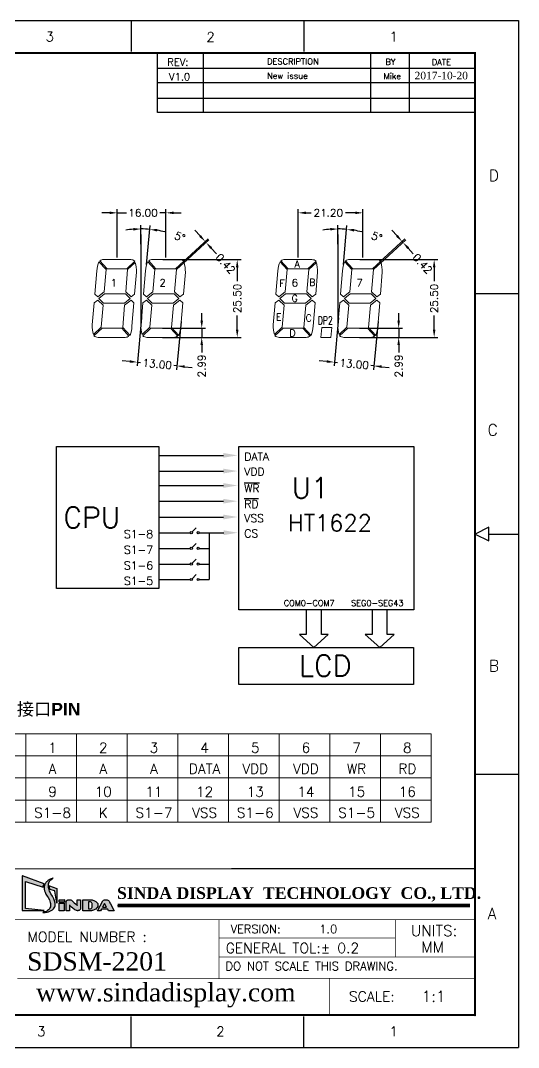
# Model space of a CAD drawing. Header units: millimetres. Extents: x 58 to 1456, y 954 to 1341.
# Drawn here: x 370.6 to 533.8, y 978.7 to 1315.3 of the extents above; entities that cross this region are included whole.
import ezdxf
from ezdxf.enums import TextEntityAlignment as Align

# ---------------------------------------------------------------- set-up
doc = ezdxf.new("R2010")
doc.units = ezdxf.units.MM
for name, color, linetype in [('BL', 2, 'Continuous'), ('D', 4, 'Continuous'), ('SPEC', 2, 'Continuous'), ('图层1', 1, 'Continuous')]:
    doc.layers.add(name, color=color, linetype=linetype)
doc.layers.add('DIM', color=3, linetype='Continuous', lineweight=9)
doc.styles.add('ROMANS', font='romans.shx', dxfattribs={"width": 0.8, "height": 1.388462})
doc.styles.get("Standard").update_dxf_attribs({"font": 'romans.shx'})
doc.styles.add('样式 1', font='swissb.ttf')
doc.styles.add('样式 3', font='swissek.ttf')
doc.dimstyles.new('ISO-25', dxfattribs={"dimtxt": 2.5, "dimasz": 2.5, "dimexe": 1.25, "dimexo": 0.625, "dimtad": 0, "dimzin": 1, "dimdsep": 46, "dimtxsty": 'Standard', "dimcen": 2.5, "dimadec": 0, "dimazin": 0, "dimtfac": 1, "dimtmove": 0, "dimatfit": 3, "dimfxl": 0, "dimarcsym": 0})

# ---------------------------------------------------------------- blocks, each defined once
blk = doc.blocks.new('log')
at = {"linetype": 'ByBlock'}
h = blk.add_hatch(color=150, dxfattribs=at)
h.paths.add_polyline_path([(836.91, 309.74), (836.91, 310.01), (836.99, 310.26), (837.06, 310.46), (837.13, 310.61), (831.48, 312.73), (831.37, 312.78), (831.37, 312.67), (831.37, 303.56), (833.18, 303.56), (837.2, 303.62), (832.26, 304.15), (832.26, 311.26)])
h.paths.add_polyline_path([(838.6, 310.08), (838.52, 310.12), (838.53, 310.05), (838.64, 309.18), (839.94, 308.78), (839.95, 308.72), (840.55, 305.49), (840.55, 309.4)])
blk.add_hatch(color=12, dxfattribs=at).paths.add_polyline_path([(838.84, 305.42), (838.85, 305.1), (838.85, 304.8), (838.8, 304.57), (838.7, 304.31), (838.56, 304.06), (838.34, 303.8), (838.06, 303.56), (837.83, 303.43), (837.66, 303.35), (837.47, 303.27), (837.29, 303.21), (837.09, 303.16), (836.92, 303.12), (836.77, 303.07), (836.87, 303.03), (837.14, 303.03), (837.28, 303.05), (837.44, 303.07), (837.7, 303.11), (837.99, 303.17), (838.34, 303.25), (838.7, 303.4), (839.03, 303.57), (839.34, 303.77), (839.59, 303.99), (839.84, 304.32), (839.94, 304.53), (840.03, 304.78), (840.08, 305.04), (840.08, 305.26), (840.06, 305.52), (840.02, 305.8), (839.93, 306.12), (839.84, 306.39), (839.72, 306.7), (839.55, 307.03), (839.38, 307.34), (839.17, 307.68), (838.96, 308.02), (838.77, 308.4), (838.6, 308.74), (838.47, 309.09), (838.37, 309.36), (838.33, 309.59), (838.3, 309.82), (838.3, 310.15), (838.3, 310.4), (838.3, 310.59), (838.34, 310.7), (838.37, 310.83), (838.4, 310.97), (838.47, 311.11), (838.53, 311.23), (838.56, 311.3), (838.66, 311.39), (838.75, 311.49), (838.86, 311.6), (838.97, 311.73), (839.09, 311.81), (839.25, 311.9), (839.4, 312.02), (839.47, 312.1), (839.53, 312.15), (839.46, 312.13), (839.03, 311.98), (838.79, 311.87), (838.58, 311.77), (838.38, 311.67), (838.27, 311.57), (838.17, 311.5), (838.04, 311.38), (837.91, 311.27), (837.81, 311.18), (837.65, 311.06), (837.59, 310.92), (837.45, 310.73), (837.36, 310.53), (837.26, 310.31), (837.22, 310.15), (837.18, 309.98), (837.18, 309.73), (837.18, 309.46), (837.19, 309.16), (837.23, 308.95), (837.29, 308.79), (837.35, 308.61), (837.41, 308.41), (837.51, 308.19), (837.63, 307.94), (837.75, 307.66), (837.91, 307.42), (838.19, 307.02), (838.54, 306.39), (838.69, 306.02), (838.77, 305.7)])
h = blk.add_hatch(color=12, dxfattribs=at)
h.paths.add_polyline_path([(848.87, 305.86), (848.87, 304.05), (849.38, 304.05), (849.58, 304.14), (849.73, 304.29), (849.81, 304.47), (849.84, 304.7), (849.86, 304.9), (849.86, 305.09), (849.85, 305.25), (849.81, 305.45), (849.79, 305.53), (849.68, 305.68), (849.56, 305.79), (849.42, 305.86)], flags=16)
h.paths.add_polyline_path([(853.11, 305.46), (852.56, 304.44), (853.66, 304.44)], flags=16)
h.paths.add_polyline_path([(851.27, 303.53), (852.65, 306.18), (852.86, 306.33), (853.11, 306.43), (853.27, 306.43), (853.59, 306.43), (853.81, 306.37), (854.12, 306.25), (854.3, 306.08), (854.42, 305.85), (854.54, 305.62), (854.68, 305.36), (855.62, 303.53), (854.15, 303.53), (853.94, 303.9), (852.27, 303.9), (852.08, 303.53)])
h.paths.add_polyline_path([(847.34, 303.53), (847.34, 306.43), (849.53, 306.43), (849.85, 306.37), (850.06, 306.32), (850.27, 306.24), (850.5, 306.13), (850.77, 305.99), (850.99, 305.81), (851.2, 305.61), (851.32, 305.41), (851.37, 305.19), (851.38, 305.02), (851.35, 304.8), (851.3, 304.61), (851.2, 304.42), (851.01, 304.19), (850.77, 303.98), (850.54, 303.86), (850.23, 303.69), (849.96, 303.59), (849.79, 303.56), (849.64, 303.53)])
edge = h.paths.add_edge_path()
edge.add_line((841.16, 305.54), (842.41, 305.54))
edge.add_arc((842.41, 305.49), 0.05, 0, 90, ccw=False)
edge.add_line((842.46, 305.49), (842.46, 303.58))
edge.add_arc((842.41, 303.58), 0.05, 270, 360, ccw=False)
edge.add_line((842.41, 303.53), (841.16, 303.53))
edge.add_arc((841.16, 303.58), 0.05, 180, 270, ccw=False)
edge.add_line((841.11, 303.58), (841.11, 305.49))
edge.add_arc((841.16, 305.49), 0.05, 90, 180, ccw=False)
h.paths.add_polyline_path([(845.9, 304.93), (845.9, 306.43), (846.77, 306.43), (846.77, 303.94), (846.67, 303.82), (846.57, 303.73), (846.52, 303.68), (846.45, 303.63), (846.33, 303.61), (846.23, 303.57), (846.17, 303.55), (846.13, 303.55), (846.06, 303.53), (845.99, 303.53), (845.89, 303.55), (845.81, 303.57), (845.76, 303.58), (845.67, 303.61), (845.51, 303.66), (845.29, 303.77), (845.14, 303.88), (844.94, 304.03), (844.74, 304.17), (844.41, 304.49), (844.21, 304.68), (844.07, 304.81), (843.99, 304.89), (843.88, 304.97), (843.88, 303.53), (842.99, 303.53), (842.99, 306), (843.02, 306.09), (843.09, 306.16), (843.13, 306.21), (843.22, 306.28), (843.31, 306.33), (843.4, 306.37), (843.49, 306.39), (843.57, 306.4), (843.67, 306.42), (843.87, 306.44), (844.04, 306.42), (844.18, 306.37), (844.34, 306.28), (844.53, 306.14), (844.79, 305.92), (845.09, 305.66), (845.46, 305.32), (845.7, 305.1), (845.86, 304.97)])
edge = h.paths.add_edge_path()
edge.add_arc((841.16, 305.83), 0.05, 180, 270)
edge.add_line((841.16, 305.78), (842.44, 305.78))
edge.add_arc((842.44, 305.83), 0.05, 270, 360)
edge.add_line((842.49, 305.83), (842.49, 306.38))
edge.add_arc((842.44, 306.38), 0.05, 0, 90)
edge.add_line((842.44, 306.43), (841.16, 306.43))
edge.add_arc((841.16, 306.38), 0.05, 90, 180)
edge.add_line((841.11, 306.38), (841.11, 305.83))
at = {"color": 12, "linetype": 'ByBlock'}
for p, q in [((841.11, 305.83), (841.11, 306.38)), ((841.16, 306.43), (842.44, 306.43)), ((842.44, 305.78), (841.16, 305.78)), ((842.49, 306.38), (842.49, 305.83))]:
    blk.add_line(p, q, dxfattribs=at)
at = {"color": 140, "linetype": 'ByBlock'}
for points in [[(831.37, 312.67), (831.37, 303.56), (833.18, 303.56), (837.2, 303.62), (832.26, 304.15), (832.26, 311.26), (836.91, 309.74), (836.91, 310.01), (836.99, 310.26), (837.06, 310.46), (837.13, 310.61), (831.48, 312.73), (831.37, 312.78), (831.37, 312.67)], [(838.6, 310.08), (840.55, 309.4), (840.55, 305.49), (839.95, 308.72), (839.94, 308.78), (838.64, 309.18), (838.53, 310.05), (838.52, 310.12), (838.6, 310.08), (838.6, 310.08)]]:
    blk.add_lwpolyline(points, dxfattribs=at)
at = {"color": 12, "linetype": 'ByBlock'}
for points in [[(839.46, 312.13), (839.03, 311.98), (838.79, 311.87), (838.58, 311.77), (838.38, 311.67), (838.27, 311.57), (838.17, 311.5), (838.04, 311.38), (837.91, 311.27), (837.81, 311.18), (837.65, 311.06), (837.59, 310.92), (837.45, 310.73), (837.36, 310.53), (837.26, 310.31), (837.22, 310.15), (837.18, 309.98), (837.18, 309.73), (837.18, 309.46), (837.19, 309.16), (837.23, 308.95), (837.29, 308.79), (837.35, 308.61), (837.41, 308.41), (837.51, 308.19), (837.63, 307.94), (837.75, 307.66), (837.91, 307.42), (838.19, 307.02), (838.54, 306.39), (838.69, 306.02), (838.77, 305.7), (838.84, 305.42), (838.85, 305.1), (838.85, 304.8), (838.8, 304.57), (838.7, 304.31), (838.56, 304.06), (838.34, 303.8), (838.06, 303.56), (837.83, 303.43), (837.66, 303.35), (837.47, 303.27), (837.29, 303.21), (837.09, 303.16), (836.92, 303.12), (836.77, 303.07), (836.87, 303.03), (837.14, 303.03), (837.28, 303.05), (837.44, 303.07), (837.7, 303.11), (837.99, 303.17), (838.34, 303.25), (838.7, 303.4), (839.03, 303.57), (839.34, 303.77), (839.59, 303.99), (839.84, 304.32), (839.94, 304.53), (840.03, 304.78), (840.08, 305.04), (840.08, 305.26), (840.06, 305.52), (840.02, 305.8), (839.93, 306.12), (839.84, 306.39), (839.72, 306.7), (839.55, 307.03), (839.38, 307.34), (839.17, 307.68), (838.96, 308.02), (838.77, 308.4), (838.6, 308.74), (838.47, 309.09), (838.37, 309.36), (838.33, 309.59), (838.3, 309.82), (838.3, 310.15), (838.3, 310.4), (838.3, 310.59), (838.34, 310.7), (838.37, 310.83), (838.4, 310.97), (838.47, 311.11), (838.53, 311.23), (838.56, 311.3), (838.66, 311.39), (838.75, 311.49), (838.86, 311.6), (838.97, 311.73), (839.09, 311.81), (839.25, 311.9), (839.4, 312.02), (839.46, 312.09), (839.49, 312.11), (839.53, 312.15), (839.46, 312.13)], [(842.99, 303.53), (842.99, 306), (843.02, 306.09), (843.09, 306.16), (843.13, 306.21), (843.22, 306.28), (843.31, 306.33), (843.4, 306.37), (843.49, 306.39), (843.57, 306.4), (843.67, 306.42), (843.87, 306.44), (844.04, 306.42), (844.18, 306.37), (844.34, 306.28), (844.53, 306.14), (844.79, 305.92), (845.09, 305.66), (845.46, 305.32), (845.7, 305.1), (845.86, 304.97), (845.9, 304.93)], [(845.9, 304.93), (845.9, 306.43), (846.77, 306.43), (846.77, 303.94), (846.67, 303.82), (846.57, 303.73), (846.52, 303.68), (846.45, 303.63), (846.33, 303.61), (846.23, 303.57), (846.17, 303.55), (846.13, 303.55), (846.06, 303.53), (845.99, 303.53), (845.89, 303.55), (845.81, 303.57), (845.76, 303.58), (845.67, 303.61), (845.51, 303.66), (845.29, 303.77), (845.14, 303.88), (844.94, 304.03), (844.74, 304.17), (844.41, 304.49), (844.21, 304.68), (844.07, 304.81), (843.99, 304.89), (843.88, 304.97), (843.88, 303.53), (842.99, 303.53)], [(847.34, 303.53), (847.34, 306.43), (849.53, 306.43), (849.85, 306.37), (850.06, 306.32), (850.27, 306.24), (850.5, 306.13), (850.77, 305.99), (850.99, 305.81), (851.2, 305.61), (851.32, 305.41), (851.37, 305.19), (851.38, 305.02), (851.35, 304.8), (851.3, 304.61), (851.2, 304.42), (851.01, 304.19), (850.77, 303.98), (850.54, 303.86), (850.23, 303.69), (849.96, 303.59), (849.79, 303.56), (849.64, 303.53), (847.34, 303.53)], [(848.87, 305.86), (848.87, 304.05), (849.38, 304.05), (849.58, 304.14), (849.73, 304.29), (849.81, 304.47), (849.84, 304.7), (849.86, 304.9), (849.86, 305.09), (849.85, 305.25), (849.81, 305.45), (849.79, 305.53), (849.68, 305.68), (849.56, 305.79), (849.42, 305.86), (848.87, 305.86)], [(851.27, 303.53), (852.65, 306.18), (852.86, 306.33), (853.11, 306.43), (853.27, 306.43), (853.59, 306.43), (853.81, 306.37), (854.12, 306.25), (854.3, 306.08), (854.42, 305.85), (854.54, 305.62), (854.68, 305.36), (855.62, 303.53), (854.15, 303.53), (853.94, 303.9), (852.27, 303.9), (852.08, 303.53), (851.27, 303.53)], [(853.11, 305.46), (852.56, 304.44), (853.66, 304.44), (853.11, 305.46)]]:
    blk.add_lwpolyline(points, dxfattribs=at)
blk.add_lwpolyline([(841.16, 305.54), (842.41, 305.54, -0.414214), (842.46, 305.49), (842.46, 303.58, -0.414214), (842.41, 303.53), (841.16, 303.53, -0.414214), (841.11, 303.58), (841.11, 305.49, -0.414214)], format="xyb", close=True, dxfattribs=at)
for centre, start, end in [((841.16, 306.38), 90, 180), ((841.16, 305.83), 180, 270), ((842.44, 306.38), 0, 90), ((842.44, 305.83), 270, 360)]:
    blk.add_arc(centre, 0.05, start, end, dxfattribs=at)
blk = doc.blocks.new('*D66')
at = {"layer": 'D', "color": 0, "lineweight": -2}
for p, q in [((461.59, 1237.58), (461.59, 1253.52)), ((464.09, 1252.27), (465.8, 1252.27)), ((480.29, 1252.27), (477.05, 1252.27)), ((482.79, 1237.58), (482.79, 1253.52))]:
    blk.add_line(p, q, dxfattribs=at)
at = {"layer": 'D', "color": 0}
for points in [[(464.09, 1252.69), (464.09, 1251.85), (461.59, 1252.27)], [(480.29, 1252.69), (480.29, 1251.85), (482.79, 1252.27)]]:
    blk.add_solid(points, dxfattribs=at)
at = {"layer": 'Defpoints', "color": 0}
for p in [(482.79, 1252.27), (461.59, 1236.95), (482.79, 1236.95)]:
    blk.add_point(p, dxfattribs=at)
at = {"layer": 'D', "color": 0, "insert": (471.43, 1252.27), "char_height": 2.5, "attachment_point": 5}
blk.add_mtext('21.20', dxfattribs=at)
blk = doc.blocks.new('*D67')
at = {"layer": 'D', "color": 0, "lineweight": -2}
for p, q in [((474.59, 1242.05), (474.59, 1248.23)), ((476.43, 1235.3), (477.55, 1248.1))]:
    blk.add_line(p, q, dxfattribs=at)
for start, end in [(94.3675, 98.7351), (85, 90), (76.2649, 80.6325)]:
    blk.add_arc((474.59, 1214.18), 32.8, start, end, dxfattribs=at)
at = {"layer": 'D', "color": 0}
for points in [[(472.07, 1247.3), (472.1, 1246.47), (474.59, 1246.98)], [(479.87, 1246.13), (479.98, 1246.96), (477.44, 1246.85)]]:
    blk.add_solid(points, dxfattribs=at)
at = {"layer": 'Defpoints', "color": 0}
for p in [(475.54, 1246.97), (474.59, 1241.43), (476.38, 1234.68), (475.59, 1225.64), (474.59, 1214.18)]:
    blk.add_point(p, dxfattribs=at)
at = {"layer": 'D', "color": 0, "insert": (487.33, 1244.4), "char_height": 2.5, "attachment_point": 5, "rotation": 337.1418}
blk.add_mtext('5°', dxfattribs=at)
blk = doc.blocks.new('*D68')
at = {"layer": 'D', "color": 0, "lineweight": -2}
for p, q in [((493.95, 1244.71), (492.26, 1246.55)), ((488.26, 1236.11), (496.56, 1243.71)), ((488.55, 1235.8), (496.84, 1243.4)), ((495.64, 1242.86), (495.92, 1242.55)), ((497.61, 1240.71), (499.3, 1238.87))]:
    blk.add_line(p, q, dxfattribs=at)
at = {"layer": 'D', "color": 0}
for points in [[(494.26, 1244.99), (493.64, 1244.43), (495.64, 1242.86)], [(497.92, 1240.99), (497.3, 1240.43), (495.92, 1242.55)]]:
    blk.add_solid(points, dxfattribs=at)
at = {"layer": 'Defpoints', "color": 0}
for p in [(495.92, 1242.55), (487.8, 1235.69), (488.09, 1235.38)]:
    blk.add_point(p, dxfattribs=at)
at = {"layer": 'D', "color": 0, "insert": (502.3, 1235.6), "char_height": 2.5, "attachment_point": 5, "rotation": 312.5}
blk.add_mtext('0.42', dxfattribs=at)
blk = doc.blocks.new('*D69')
at = {"layer": 'D', "color": 0, "lineweight": -2}
for p, q in [((474.81, 1217.82), (473.31, 1202.07)), ((487.75, 1216.6), (486.26, 1200.84)), ((470.94, 1203.55), (468.45, 1203.79)), ((473.43, 1203.31), (474.48, 1203.21)), ((486.38, 1202.09), (485.33, 1202.19)), ((488.87, 1201.85), (491.36, 1201.61))]:
    blk.add_line(p, q, dxfattribs=at)
at = {"layer": 'D', "color": 0}
for points in [[(470.98, 1203.96), (470.9, 1203.13), (473.43, 1203.31)], [(488.91, 1202.27), (488.83, 1201.44), (486.38, 1202.09)]]:
    blk.add_solid(points, dxfattribs=at)
at = {"layer": 'Defpoints', "color": 0}
for p in [(474.87, 1218.45), (487.81, 1217.22), (486.38, 1202.09)]:
    blk.add_point(p, dxfattribs=at)
at = {"layer": 'D', "color": 0, "insert": (479.91, 1202.7), "char_height": 2.5, "attachment_point": 5, "rotation": 354.5864}
blk.add_mtext('13.00', dxfattribs=at)
blk = doc.blocks.new('*D70')
at = {"layer": 'D', "color": 0, "lineweight": -2}
for p, q in [((481.75, 1236.95), (507.38, 1236.95)), ((506.13, 1234.45), (506.13, 1229.83)), ((506.13, 1213.95), (506.13, 1218.58)), ((481.62, 1211.45), (507.38, 1211.45))]:
    blk.add_line(p, q, dxfattribs=at)
at = {"layer": 'D', "color": 0}
for points in [[(505.72, 1234.45), (506.55, 1234.45), (506.13, 1236.95)], [(505.72, 1213.95), (506.55, 1213.95), (506.13, 1211.45)]]:
    blk.add_solid(points, dxfattribs=at)
at = {"layer": 'Defpoints', "color": 0}
for p in [(481.13, 1236.95), (480.99, 1211.45), (506.13, 1211.45)]:
    blk.add_point(p, dxfattribs=at)
at = {"layer": 'D', "color": 0, "insert": (506.13, 1224.2), "char_height": 2.5, "attachment_point": 5, "rotation": 90}
blk.add_mtext('25.50', dxfattribs=at)
blk = doc.blocks.new('*D77')
at = {"layer": 'D', "color": 0, "lineweight": -2}
for p, q in [((494.5, 1216.94), (494.5, 1219.44)), ((481.68, 1214.44), (495.75, 1214.44)), ((494.5, 1214.44), (494.5, 1211.45)), ((481.62, 1211.45), (495.75, 1211.45)), ((494.5, 1208.95), (494.5, 1206.45))]:
    blk.add_line(p, q, dxfattribs=at)
at = {"layer": 'D', "color": 0}
for points in [[(494.08, 1216.94), (494.92, 1216.94), (494.5, 1214.44)], [(494.08, 1208.95), (494.92, 1208.95), (494.5, 1211.45)]]:
    blk.add_solid(points, dxfattribs=at)
at = {"layer": 'Defpoints', "color": 0}
for p in [(481.06, 1214.44), (480.99, 1211.45), (494.5, 1211.45)]:
    blk.add_point(p, dxfattribs=at)
at = {"layer": 'D', "color": 0, "insert": (494.5, 1202.08), "char_height": 2.5, "attachment_point": 5, "rotation": 90}
blk.add_mtext('2.99', dxfattribs=at)
blk = doc.blocks.new('*D71')
at = {"layer": 'D', "color": 0, "lineweight": -2}
for p, q in [((399.73, 1252.27), (397.23, 1252.27)), ((402.23, 1237.58), (402.23, 1253.52)), ((402.23, 1252.27), (405.26, 1252.27)), ((418.23, 1252.27), (416.16, 1252.27)), ((418.23, 1237.58), (418.23, 1253.52)), ((420.73, 1252.27), (423.23, 1252.27))]:
    blk.add_line(p, q, dxfattribs=at)
at = {"layer": 'D', "color": 0}
for points in [[(399.73, 1252.69), (399.73, 1251.85), (402.23, 1252.27)], [(420.73, 1252.69), (420.73, 1251.85), (418.23, 1252.27)]]:
    blk.add_solid(points, dxfattribs=at)
at = {"layer": 'Defpoints', "color": 0}
for p in [(418.23, 1252.27), (402.23, 1236.95), (418.23, 1236.95)]:
    blk.add_point(p, dxfattribs=at)
at = {"layer": 'D', "color": 0, "insert": (410.71, 1252.27), "char_height": 2.5, "attachment_point": 5}
blk.add_mtext('16.00', dxfattribs=at)
blk = doc.blocks.new('*D72')
at = {"layer": 'D', "color": 0, "lineweight": -2}
for p, q in [((410.03, 1242.05), (410.03, 1248.23)), ((411.88, 1235.3), (413, 1248.1))]:
    blk.add_line(p, q, dxfattribs=at)
for start, end in [(94.3675, 98.7351), (85, 90), (76.2649, 80.6325)]:
    blk.add_arc((410.03, 1214.18), 32.8, start, end, dxfattribs=at)
at = {"layer": 'D', "color": 0}
for points in [[(407.52, 1247.3), (407.55, 1246.47), (410.03, 1246.98)], [(415.32, 1246.13), (415.42, 1246.96), (412.89, 1246.85)]]:
    blk.add_solid(points, dxfattribs=at)
at = {"layer": 'Defpoints', "color": 0}
for p in [(410.99, 1246.97), (410.03, 1241.43), (411.83, 1234.68), (411.04, 1225.64), (410.03, 1214.18)]:
    blk.add_point(p, dxfattribs=at)
at = {"layer": 'D', "color": 0, "insert": (422.78, 1244.4), "char_height": 2.5, "attachment_point": 5, "rotation": 337.1418}
blk.add_mtext('5°', dxfattribs=at)
blk = doc.blocks.new('*D73')
at = {"layer": 'D', "color": 0, "lineweight": -2}
for p, q in [((429.4, 1244.71), (427.71, 1246.55)), ((423.71, 1236.11), (432.01, 1243.71)), ((424, 1235.8), (432.29, 1243.4)), ((431.08, 1242.86), (431.37, 1242.55)), ((433.06, 1240.71), (434.75, 1238.87))]:
    blk.add_line(p, q, dxfattribs=at)
at = {"layer": 'D', "color": 0}
for points in [[(429.7, 1244.99), (429.09, 1244.43), (431.08, 1242.86)], [(433.36, 1240.99), (432.75, 1240.43), (431.37, 1242.55)]]:
    blk.add_solid(points, dxfattribs=at)
at = {"layer": 'Defpoints', "color": 0}
for p in [(431.37, 1242.55), (423.25, 1235.69), (423.53, 1235.38)]:
    blk.add_point(p, dxfattribs=at)
at = {"layer": 'D', "color": 0, "insert": (437.74, 1235.6), "char_height": 2.5, "attachment_point": 5, "rotation": 312.5}
blk.add_mtext('0.42', dxfattribs=at)
blk = doc.blocks.new('*D74')
at = {"layer": 'D', "color": 0, "lineweight": -2}
for p, q in [((410.25, 1217.82), (408.76, 1202.07)), ((423.2, 1216.6), (421.71, 1200.84)), ((406.39, 1203.55), (403.9, 1203.79)), ((408.88, 1203.31), (409.93, 1203.21)), ((421.83, 1202.09), (420.77, 1202.19)), ((424.31, 1201.85), (426.8, 1201.61))]:
    blk.add_line(p, q, dxfattribs=at)
at = {"layer": 'D', "color": 0}
for points in [[(406.43, 1203.96), (406.35, 1203.13), (408.88, 1203.31)], [(424.35, 1202.27), (424.27, 1201.44), (421.83, 1202.09)]]:
    blk.add_solid(points, dxfattribs=at)
at = {"layer": 'Defpoints', "color": 0}
for p in [(410.31, 1218.45), (423.26, 1217.22), (421.83, 1202.09)]:
    blk.add_point(p, dxfattribs=at)
at = {"layer": 'D', "color": 0, "insert": (415.35, 1202.7), "char_height": 2.5, "attachment_point": 5, "rotation": 354.5864}
blk.add_mtext('13.00', dxfattribs=at)
blk = doc.blocks.new('*D75')
at = {"layer": 'D', "color": 0, "lineweight": -2}
for p, q in [((417.2, 1236.95), (442.83, 1236.95)), ((441.58, 1234.45), (441.58, 1229.83)), ((441.58, 1213.95), (441.58, 1218.58)), ((417.06, 1211.45), (442.83, 1211.45))]:
    blk.add_line(p, q, dxfattribs=at)
at = {"layer": 'D', "color": 0}
for points in [[(441.16, 1234.45), (442, 1234.45), (441.58, 1236.95)], [(441.16, 1213.95), (442, 1213.95), (441.58, 1211.45)]]:
    blk.add_solid(points, dxfattribs=at)
at = {"layer": 'Defpoints', "color": 0}
for p in [(416.58, 1236.95), (416.44, 1211.45), (441.58, 1211.45)]:
    blk.add_point(p, dxfattribs=at)
at = {"layer": 'D', "color": 0, "insert": (441.58, 1224.2), "char_height": 2.5, "attachment_point": 5, "rotation": 90}
blk.add_mtext('25.50', dxfattribs=at)
blk = doc.blocks.new('*D76')
at = {"layer": 'D', "color": 0, "lineweight": -2}
for p, q in [((429.95, 1216.94), (429.95, 1219.44)), ((417.13, 1214.44), (431.2, 1214.44)), ((429.95, 1214.44), (429.95, 1211.45)), ((417.06, 1211.45), (431.2, 1211.45)), ((429.95, 1208.95), (429.95, 1206.45))]:
    blk.add_line(p, q, dxfattribs=at)
at = {"layer": 'D', "color": 0}
for points in [[(429.53, 1216.94), (430.36, 1216.94), (429.95, 1214.44)], [(429.53, 1208.95), (430.36, 1208.95), (429.95, 1211.45)]]:
    blk.add_solid(points, dxfattribs=at)
at = {"layer": 'Defpoints', "color": 0}
for p in [(416.5, 1214.44), (416.44, 1211.45), (429.95, 1211.45)]:
    blk.add_point(p, dxfattribs=at)
at = {"layer": 'D', "color": 0, "insert": (429.95, 1202.08), "char_height": 2.5, "attachment_point": 5, "rotation": 90}
blk.add_mtext('2.99', dxfattribs=at)

msp = doc.modelspace()

# ---------------------------------------------------------------- linework, layer by layer
at = {"lineweight": 13}
for p, q in [((408.174, 1235.963), (405.656, 1233.655)), ((424.174, 1235.963), (421.656, 1233.655)), ((467.528, 1235.963), (465.01, 1233.655)), ((488.728, 1235.963), (486.21, 1233.655)), ((405.656, 1233.655), (405.022, 1226.41)), ((407.953, 1225.643), (408.583, 1232.852)), ((421.656, 1233.655), (421.022, 1226.41)), ((423.953, 1225.643), (424.583, 1232.852)), ((465.01, 1233.655), (464.376, 1226.41)), ((467.306, 1225.643), (467.937, 1232.852)), ((486.21, 1233.655), (485.576, 1226.41)), ((488.506, 1225.643), (489.137, 1232.852)), ((405.022, 1226.41), (406.801, 1224.717)), ((406.801, 1224.717), (407.953, 1225.643)), ((421.022, 1226.41), (422.801, 1224.717)), ((422.801, 1224.717), (423.953, 1225.643)), ((464.376, 1226.41), (466.154, 1224.717)), ((466.154, 1224.717), (467.306, 1225.643)), ((485.576, 1226.41), (487.354, 1224.717)), ((487.354, 1224.717), (488.506, 1225.643)), ((469.271, 1214.671), (468.988, 1211.371)), ((472.574, 1214.671), (469.271, 1214.671)), ((472.291, 1211.371), (472.574, 1214.671)), ((468.988, 1211.371), (472.291, 1211.371))]:
    msp.add_line(p, q, dxfattribs=at)
for p, q in [((479.62, 1037.243), (439.71, 1037.243)), ((519.529, 1037.243), (479.62, 1037.243)), ((519.529, 1037.243), (480.184, 1037.243)), ((519.529, 1037.243), (488.053, 1037.243)), ((402.338, 1025.258), (517.859, 1025.258))]:
    msp.add_line(p, q)
at = {"color": 7, "lineweight": 0}
msp.add_line((477.15, 1037.243), (519.529, 1037.243), dxfattribs=at)
msp.add_line((477.15, 1037.243), (519.529, 1037.243), dxfattribs=at)
msp.add_line((477.15, 1037.243), (519.529, 1037.243), dxfattribs=at)
at = {"lineweight": 13}
for points in [[(396.248, 1236.248, 0.0841671), (395.562, 1233.218), (394.899, 1225.639), (395.864, 1224.718), (397.964, 1226.419), (398.6, 1233.681)], [(396.555, 1236.534), (398.909, 1233.965), (405.373, 1233.965), (408.05, 1236.419, 0.1842598), (406.654, 1236.951), (397.81, 1236.951, 0.1617893)], [(412.248, 1236.248, 0.0841671), (411.562, 1233.218), (410.899, 1225.639), (411.864, 1224.718), (413.964, 1226.419), (414.6, 1233.681)], [(412.555, 1236.534), (414.909, 1233.965), (421.373, 1233.965), (424.05, 1236.419, 0.1842598), (422.654, 1236.951), (413.81, 1236.951, 0.1617893)], [(455.601, 1236.248, 0.0841671), (454.915, 1233.218), (454.252, 1225.639), (455.217, 1224.718), (457.318, 1226.419), (457.953, 1233.681)], [(455.908, 1236.534), (458.262, 1233.965), (464.726, 1233.965), (467.403, 1236.419, 0.1842598), (466.007, 1236.951), (457.163, 1236.951, 0.1617893)], [(476.801, 1236.248, 0.0841671), (476.115, 1233.218), (475.452, 1225.639), (476.417, 1224.718), (478.518, 1226.419), (479.153, 1233.681)], [(477.108, 1236.534), (479.462, 1233.965), (485.926, 1233.965), (488.603, 1236.419, 0.1842598), (487.207, 1236.951), (478.363, 1236.951, 0.1617893)], [(397.618, 1221.961), (395.841, 1223.659), (394.688, 1222.725), (394.058, 1215.524, 0.1077533), (394.467, 1212.438), (396.987, 1214.747)], [(404.044, 1214.721), (406.482, 1212.06, 0.070996), (407.079, 1215.159), (407.743, 1222.742), (406.778, 1223.66), (404.678, 1221.969)], [(413.618, 1221.961), (411.841, 1223.659), (410.688, 1222.725), (410.058, 1215.524, 0.1077533), (410.467, 1212.438), (412.987, 1214.747)], [(420.044, 1214.721), (422.482, 1212.06, 0.070996), (423.079, 1215.159), (423.743, 1222.742), (422.778, 1223.66), (420.678, 1221.969)], [(456.971, 1221.961), (455.194, 1223.659), (454.041, 1222.725), (453.411, 1215.524, 0.1077533), (453.82, 1212.438), (456.34, 1214.747)], [(463.397, 1214.721), (465.836, 1212.06, 0.070996), (466.432, 1215.159), (467.096, 1222.742), (466.131, 1223.66), (464.031, 1221.969)], [(478.171, 1221.961), (476.394, 1223.659), (475.241, 1222.725), (474.611, 1215.524, 0.1077533), (475.02, 1212.438), (477.54, 1214.747)], [(484.597, 1214.721), (487.036, 1212.06, 0.070996), (487.632, 1215.159), (488.296, 1222.742), (487.331, 1223.66), (485.231, 1221.969)], [(406.088, 1211.868), (403.734, 1214.437), (397.27, 1214.437), (394.593, 1211.984, 0.1842598), (395.99, 1211.451), (404.833, 1211.451, 0.1617893)], [(422.088, 1211.868), (419.734, 1214.437), (413.27, 1214.437), (410.593, 1211.984, 0.1842598), (411.99, 1211.451), (420.833, 1211.451, 0.1617893)], [(465.441, 1211.868), (463.088, 1214.437), (456.623, 1214.437), (453.946, 1211.984, 0.1842598), (455.343, 1211.451), (464.187, 1211.451, 0.1617893)], [(486.641, 1211.868), (484.288, 1214.437), (477.823, 1214.437), (475.146, 1211.984, 0.1842598), (476.543, 1211.451), (485.387, 1211.451, 0.1617893)]]:
    msp.add_lwpolyline(points, format="xyb", close=True, dxfattribs=at)
for points in [[(396.169, 1224.175), (398.028, 1225.681), (404.917, 1225.681), (406.472, 1224.201), (404.601, 1222.695), (397.718, 1222.695)], [(412.169, 1224.175), (414.028, 1225.681), (420.917, 1225.681), (422.472, 1224.201), (420.601, 1222.695), (413.718, 1222.695)], [(455.523, 1224.175), (457.382, 1225.681), (464.27, 1225.681), (465.825, 1224.201), (463.954, 1222.695), (457.072, 1222.695)], [(476.723, 1224.175), (478.582, 1225.681), (485.47, 1225.681), (487.025, 1224.201), (485.154, 1222.695), (478.272, 1222.695)]]:
    msp.add_lwpolyline(points, close=True, dxfattribs=at)
at = {"const_width": 1.199}
msp.add_lwpolyline([(402.338, 1025.258), (517.859, 1025.258)], dxfattribs=at)
at = {"lineweight": 13}
for centre in [(395.263, 1232.683), (411.263, 1232.683), (454.616, 1232.683), (475.816, 1232.683)]:
    msp.add_arc(centre, 13.321, 0.72907, 14.25319, dxfattribs=at)
at = {"layer": 'D'}
for p, q in [((410.033, 1245.192), (410.033, 1214.919)), ((474.586, 1245.192), (474.586, 1214.919))]:
    msp.add_line(p, q, dxfattribs=at)
at = {"layer": 'DIM'}
for p, q in [((355.629, 1081.47), (505.12, 1081.47)), ((372.239, 1052.601), (372.239, 1081.47)), ((388.849, 1052.601), (388.849, 1081.47)), ((405.459, 1052.601), (405.459, 1081.47)), ((422.069, 1052.601), (422.069, 1081.47)), ((438.679, 1052.601), (438.679, 1081.47)), ((455.289, 1052.601), (455.289, 1081.47)), ((471.9, 1052.601), (471.9, 1081.47)), ((488.51, 1052.601), (488.51, 1081.47)), ((505.12, 1081.47), (505.12, 1052.601)), ((355.629, 1074.252), (505.12, 1074.252)), ((355.629, 1067.035), (505.12, 1067.035)), ((355.629, 1059.818), (505.12, 1059.818)), ((505.12, 1052.601), (355.629, 1052.601))]:
    msp.add_line(p, q, dxfattribs=at)
at = {"layer": 'SPEC', "color": 0}
for p, q in [((57.747, 1315.298), (533.762, 1315.298)), ((406.866, 1315.298), (406.866, 1305.119)), ((463.369, 1315.298), (463.369, 1305.119)), ((533.762, 1315.298), (533.762, 978.712)), ((519.529, 1225.88), (533.762, 1225.88)), ((524.023, 1149.232), (519.529, 1146.984)), ((524.023, 1149.232), (519.529, 1146.984)), ((524.023, 1144.737), (524.023, 1149.232)), ((524.023, 1144.737), (524.023, 1149.232)), ((519.529, 1146.984), (524.023, 1144.737)), ((519.529, 1146.984), (524.023, 1144.737)), ((524.023, 1146.984), (533.762, 1146.984)), ((533.762, 1068.186), (519.529, 1068.186)), ((406.866, 978.712), (406.866, 988.891)), ((463.369, 978.712), (463.369, 988.891)), ((57.747, 978.712), (533.762, 978.712))]:
    msp.add_line(p, q, dxfattribs=at)
at = {"layer": 'SPEC', "color": 7}
for p, q in [((415.442, 1285.111), (415.442, 1304.656)), ((415.442, 1295.087), (415.442, 1304.656)), ((430.576, 1285.111), (430.576, 1304.656)), ((430.576, 1295.087), (430.576, 1304.656)), ((485.224, 1304.656), (485.224, 1285.111)), ((497.985, 1304.656), (497.985, 1285.111)), ((519.529, 1299.566), (415.442, 1299.566)), ((519.529, 1299.566), (415.442, 1299.566)), ((519.529, 1294.883), (415.442, 1294.883)), ((519.529, 1294.883), (415.442, 1294.883)), ((519.529, 1289.794), (415.442, 1289.794)), ((519.529, 1289.794), (415.442, 1289.794)), ((519.529, 1285.111), (415.442, 1285.111)), ((519.529, 1285.111), (415.442, 1285.111))]:
    msp.add_line(p, q, dxfattribs=at)
at = {"layer": 'SPEC', "color": 0}
for points, const_width in [([(519.529, 1304.656), (69.732, 1304.656), (69.732, 989.354), (519.529, 989.354), (519.529, 1304.656)], 0.625), ([(307.586, 1037.243), (519.529, 1037.243)], 0.401), ([(519.529, 1020.638), (307.586, 1020.638)], 0.195), ([(435.617, 1020.638), (435.617, 1001.243)], 0.195), ([(493.39, 1020.638), (493.39, 1008.364)], 0.195), ([(493.39, 1014.598), (435.617, 1014.598)], 0.195), ([(519.401, 1008.364), (435.617, 1008.364)], 0.195), ([(519.529, 1001.243), (369.505, 1001.243)], 0.195), ([(471.847, 1001.444), (471.847, 989.17)], 0.195), ([(519.529, 1001.628), (519.529, 989.354)], 0.195), ([(519.529, 1001.243), (519.529, 988.969)], 0.195), ([(519.529, 1001.243), (519.529, 988.969)], 0.195), ([(519.529, 1001.243), (519.529, 988.969)], 0.195)]:
    msp.add_lwpolyline(points, dxfattribs=dict(at, const_width=const_width))
at = {"layer": '图层1'}
for p, q in [((415.87, 1172.776), (437.038, 1172.776)), ((415.87, 1167.636), (437.038, 1167.636)), ((415.87, 1162.897), (437.038, 1162.897)), ((415.87, 1157.756), (437.038, 1157.756)), ((415.87, 1152.572), (437.038, 1152.572)), ((426.783, 1147.696), (428.111, 1149.023)), ((415.87, 1147.431), (426.145, 1147.431)), ((429.144, 1147.431), (437.168, 1147.431)), ((432.386, 1147.431), (432.386, 1132.093)), ((415.87, 1142.29), (426.145, 1142.29)), ((426.783, 1142.555), (428.111, 1143.882)), ((429.144, 1142.29), (432.386, 1142.29)), ((426.783, 1137.414), (428.111, 1138.741)), ((415.87, 1137.15), (426.145, 1137.15)), ((429.144, 1137.15), (432.386, 1137.15)), ((415.87, 1132.093), (426.145, 1132.093)), ((426.783, 1132.357), (428.111, 1133.685)), ((429.144, 1132.093), (432.386, 1132.093))]:
    msp.add_line(p, q, dxfattribs=at)
for points in [[(382.294, 1175.646), (415.87, 1175.646), (415.87, 1129.103), (382.294, 1129.103)], [(442.057, 1175.646), (499.413, 1175.646), (499.413, 1122.19), (442.057, 1122.19)], [(466.702, 1109.833), (471.426, 1114.018), (469.177, 1114.018), (469.177, 1122.19), (464.228, 1122.19), (464.228, 1114.018), (461.978, 1114.018)], [(488.271, 1109.833), (492.995, 1114.018), (490.746, 1114.018), (490.746, 1122.19), (485.797, 1122.19), (485.797, 1114.018), (483.547, 1114.018)], [(442.057, 1109.833), (499.316, 1109.833), (499.316, 1097.693), (442.057, 1097.693)]]:
    msp.add_lwpolyline(points, close=True, dxfattribs=at)
for centre in [(426.519, 1147.431), (428.77, 1147.431), (426.519, 1142.29), (428.77, 1142.29), (426.519, 1137.15), (428.77, 1137.15), (426.519, 1132.093), (428.77, 1132.093)]:
    msp.add_circle(centre, 0.374, dxfattribs=at)
for points in [[(437.038, 1173.554), (437.038, 1171.999), (441.704, 1172.776)], [(437.038, 1168.413), (437.038, 1166.858), (441.704, 1167.636)], [(437.038, 1163.674), (437.038, 1162.119), (441.704, 1162.897)], [(437.038, 1158.534), (437.038, 1156.978), (441.704, 1157.756)], [(437.038, 1153.35), (437.038, 1151.794), (441.704, 1152.572)], [(437.168, 1148.209), (437.168, 1146.654), (441.833, 1147.431)]]:
    msp.add_solid(points, dxfattribs=at)

# ---------------------------------------------------------------- block references
at = {"linetype": 'ByBlock', "xscale": 1.240615061034987, "yscale": 1.240615061033395, "zscale": 1.240615061033514}
msp.add_blockref('log', (-660.294, 646.963), dxfattribs=at)

# ---------------------------------------------------------------- texts
at = {"style": 'ROMANS'}
msp.add_text('VERSION:', height=2.7216, dxfattribs=at).set_placement((439.443, 1016.18))
at = {"linetype": 'ByBlock', "insert": (499.72, 1298.504), "char_height": 2.48123, "width": 18.17678, "attachment_point": 1}
msp.add_mtext('{\\fTimes New Roman|b0|i0|c186|p18;2017-10-\\fTimes New Roman|b0|i0|c0|p18;2\\fTimes New Roman|b0|i0|c186|p18;0}', dxfattribs=at)
at = {"insert": (402.175, 1031.235), "char_height": 3.838388, "width": 125.09848, "attachment_point": 1}
msp.add_mtext('{\\fTimes New Roman|b1|i0|c0|p18;SINDA\\fTimes New Roman|b1|i0|c134|p18; \\fTimes New Roman|b1|i0|c0|p18;DISPLAY\\fTimes New Roman|b1|i0|c134|p18;  \\fTimes New Roman|b1|i0|c0|p18;TECHNOLOGY\\fTimes New Roman|b1|i0|c134|p18;  \\fTimes New Roman|b1|i0|c0|p18;CO.,\\fTimes New Roman|b1|i0|c134|p18; \\fTimes New Roman|b1|i0|c0|p18;LTD.}', dxfattribs=at)
at = {"color": 7, "attachment_point": 1, "style": '样式 3'}
for s, insert, char_height, width in [('{\\fTimes New Roman|b0|i0|c186|p18;SDS\\fTimes New Roman|b0|i0|c0|p18;M\\fTimes New Roman|b0|i0|c186|p18;-2201}', (372.7, 1009.922), 5.999592, 55.13122), ('{\\fTimes New Roman|b0|i0|c186|p18;www.sindadisplay.com}', (375.619, 999.801), 5.99959, 94.37008)]:
    msp.add_mtext(s, dxfattribs=dict(at, insert=insert, char_height=char_height, width=width))
at = {"style": 'ROMANS'}
msp.add_attdef('1.0', (468.498, 1016.159), '1.0', height=2.7217, dxfattribs=at)
at = {"layer": 'BL', "color": 0, "style": '样式 1'}
msp.add_text('接口PIN', height=4.1175, dxfattribs=at).set_placement((369.367, 1087.542))
at = {"layer": 'D'}
for s, p in [('A', (460.325, 1234.394)), ('F', (455.376, 1228.036)), ('B', (465.174, 1228.356)), ('G', (459.372, 1223.107)), ('E', (454.253, 1216.959)), ('C', (463.967, 1216.646)), ('D', (458.673, 1211.785))]:
    msp.add_text(s, height=2.284, dxfattribs=at).set_placement(p)
at = {"layer": 'D', "lineweight": 13}
for s, p in [('1', (400.088, 1228.156)), ('2', (416.088, 1228.156)), ('6', (459.441, 1228.156)), ('7', (480.641, 1228.156))]:
    msp.add_text(s, height=2.395, dxfattribs=at).set_placement(p)
at = {"layer": 'D', "lineweight": 13, "width": 0.7}
msp.add_text('DP2', height=2.6403, dxfattribs=at).set_placement((467.992, 1215.699))
at = {"layer": 'DIM'}
for s, height, p in [('1', 3.278, (381.053, 1075.334)), ('2', 3.278, (397.663, 1075.334)), ('3', 3.278, (414.273, 1075.334)), ('4', 3.278, (430.883, 1075.334)), ('5', 3.278, (447.494, 1075.334)), ('6', 3.278, (464.104, 1075.334)), ('7', 3.278, (480.714, 1075.334)), ('8', 3.278, (497.324, 1075.334)), ('A', 3.278, (381.053, 1068.447)), ('A', 3.278, (397.663, 1068.447)), ('A', 3.278, (414.273, 1068.447)), ('DATA', 3.2777, (430.883, 1068.447)), ('VDD', 3.2777, (447.494, 1068.447)), ('VDD', 3.2777, (464.104, 1068.447)), ('WR', 3.2777, (480.714, 1068.447)), ('RD', 3.2777, (497.324, 1068.447)), ('9', 3.278, (381.053, 1060.899)), ('10', 3.2777, (397.663, 1060.899)), ('11', 3.2777, (414.273, 1060.899)), ('12', 3.2777, (430.883, 1060.899)), ('13', 3.2777, (447.494, 1060.899)), ('14', 3.2777, (464.104, 1060.899)), ('15', 3.2777, (480.714, 1060.899)), ('16', 3.2777, (497.324, 1060.899)), ('S1-8', 3.2777, (381.053, 1054.013)), ('K', 3.278, (397.663, 1054.013)), ('S1-7', 3.2777, (414.273, 1054.013)), ('VSS', 3.2777, (430.883, 1054.013)), ('S1-6', 3.2777, (447.494, 1054.013)), ('VSS', 3.2777, (464.104, 1054.013)), ('S1-5', 3.2777, (480.714, 1054.013)), ('VSS', 3.2777, (497.324, 1054.013))]:
    msp.add_text(s, height=height, dxfattribs=at).set_placement(p, align=Align.CENTER)
at = {"layer": 'SPEC', "color": 0, "style": 'ROMANS'}
for s, height, p in [('3', 3.181, (378.783, 1308.453)), ('2', 3.178, (431.474, 1308.313)), ('1', 3.181, (491.483, 1308.453)), ('REV:', 2.3799, (418.68, 1300.499)), ('REV:', 2.3799, (418.68, 1300.499)), ('V1.0', 2.3799, (419.216, 1295.689)), ('D', 3.745, (524.013, 1262.657)), ('C', 3.745, (523.624, 1179.263)), ('B', 3.745, (524.013, 1101.95)), ('A', 3.745, (523.656, 1020.75)), ('MODEL NUMBER :', 3.33325, (372.811, 1013.313)), ('UNITS:', 3.619, (498.517, 1015.183)), ('MM', 3.619, (501.886, 1009.854)), ('GENERAL TOL:%%P 0.2', 3.33325, (437.823, 1009.634)), ('DO NOT SCALE THIS DRAWING.', 2.78357, (437.721, 1003.975)), ('SCALE:', 3.3332, (478.201, 993.732)), ('1:1', 3.619, (502.057, 993.653)), ('3', 3.181, (376, 982.376)), ('2', 3.181, (434.708, 982.376)), ('1', 3.181, (491.483, 982.376))]:
    msp.add_text(s, height=height, dxfattribs=at).set_placement(p)
at = {"layer": 'SPEC', "color": 7, "style": 'ROMANS'}
for s, height, p in [('DESCRIPTION', 1.98715, (451.344, 1300.891)), ('BY', 1.9872, (490.146, 1300.772)), ('DATE', 1.9872, (505.322, 1300.671)), ('New issue', 1.9872, (451.344, 1296.208)), ('Mike', 1.9872, (489.56, 1296.089))]:
    msp.add_text(s, height=height, dxfattribs=at).set_placement(p)
at = {"layer": '图层1'}
for s, height, p in [('DATA', 2.592, (443.891, 1171.052)), ('VDD', 2.592, (443.891, 1166.152)), ('U1', 6.7918, (459.426, 1158.757)), ('%%oWR', 2.592, (443.891, 1160.712)), ('%%oRD', 2.592, (443.891, 1155.512)), ('CPU', 6.7918, (384.62, 1149.023)), ('VSS', 2.592, (443.891, 1150.878)), ('HT1622', 5.4334, (458.238, 1147.909)), ('S1-8', 2.592, (404.446, 1145.678)), ('CS', 2.592, (443.891, 1145.888)), ('S1-7', 2.592, (404.446, 1140.537)), ('S1-6', 2.592, (404.446, 1135.396)), ('S1-5', 2.592, (404.446, 1130.34)), ('COM0-COM7', 1.944, (456.843, 1123.388)), ('SEG0-SEG43', 1.944, (478.91, 1123.388)), ('LCD', 6.7918, (461.823, 1100.448))]:
    msp.add_text(s, height=height, dxfattribs=at).set_placement(p)

# ---------------------------------------------------------------- dimensions: what is measured, and where the dimension line sits
at = {"layer": 'D'}
for base, p1, p2, picture, middle in [((418.232, 1252.271), (402.232, 1236.951), (418.232, 1236.951), '*D71', (410.71, 1252.271)), ((482.785, 1252.271), (461.585, 1236.951), (482.785, 1236.951), '*D66', (471.427, 1252.271))]:
    dim = msp.add_linear_dim(base=base, p1=p1, p2=p2, dimstyle='ISO-25', dxfattribs=at)
    dim.commit()
    dim.dimension.update_dxf_attribs({"geometry": picture, "text_midpoint": middle, "dimtype": 160})
for base, line1, line2, picture, middle in [((410.987, 1246.966), ((411.826, 1234.675), (411.036, 1225.639)), ((410.033, 1214.175), (410.033, 1241.429)), '*D72', (422.776, 1244.403)), ((475.54, 1246.966), ((476.379, 1234.675), (475.589, 1225.639)), ((474.586, 1214.175), (474.586, 1241.429)), '*D67', (487.329, 1244.403))]:
    dim = msp.add_angular_dim_2l(base=base, line1=line1, line2=line2, dimstyle='ISO-25', dxfattribs=at)
    dim.commit()
    dim.dimension.update_dxf_attribs({"geometry": picture, "text_midpoint": middle, "dimtype": 162})
for p1, p2, distance, picture, middle in [((423.251, 1235.686), (423.535, 1235.376), 10.625, '*D73', (437.742, 1235.599)), ((487.804, 1235.686), (488.088, 1235.376), 10.625, '*D68', (502.295, 1235.599)), ((410.313, 1218.446), (423.259, 1217.219), -15.2, '*D74', (415.352, 1202.7)), ((474.867, 1218.446), (487.813, 1217.219), -15.2, '*D69', (479.906, 1202.7))]:
    dim = msp.add_aligned_dim(p1=p1, p2=p2, distance=distance, dimstyle='ISO-25', dxfattribs=at)
    dim.commit()
    dim.dimension.update_dxf_attribs({"geometry": picture, "text_midpoint": middle})
for base, p1, p2, picture, middle in [((441.582, 1211.451), (416.576, 1236.951), (416.438, 1211.451), '*D75', (441.582, 1224.201)), ((506.135, 1211.451), (481.129, 1236.951), (480.992, 1211.451), '*D70', (506.135, 1224.201)), ((429.947, 1211.451), (416.502, 1214.437), (416.438, 1211.451), '*D76', (429.947, 1202.076)), ((494.501, 1211.451), (481.056, 1214.437), (480.992, 1211.451), '*D77', (494.501, 1202.076))]:
    dim = msp.add_linear_dim(base=base, p1=p1, p2=p2, angle=90, dimstyle='ISO-25', dxfattribs=at)
    dim.commit()
    dim.dimension.update_dxf_attribs({"geometry": picture, "text_midpoint": middle})

doc.saveas('drawing.dxf')
